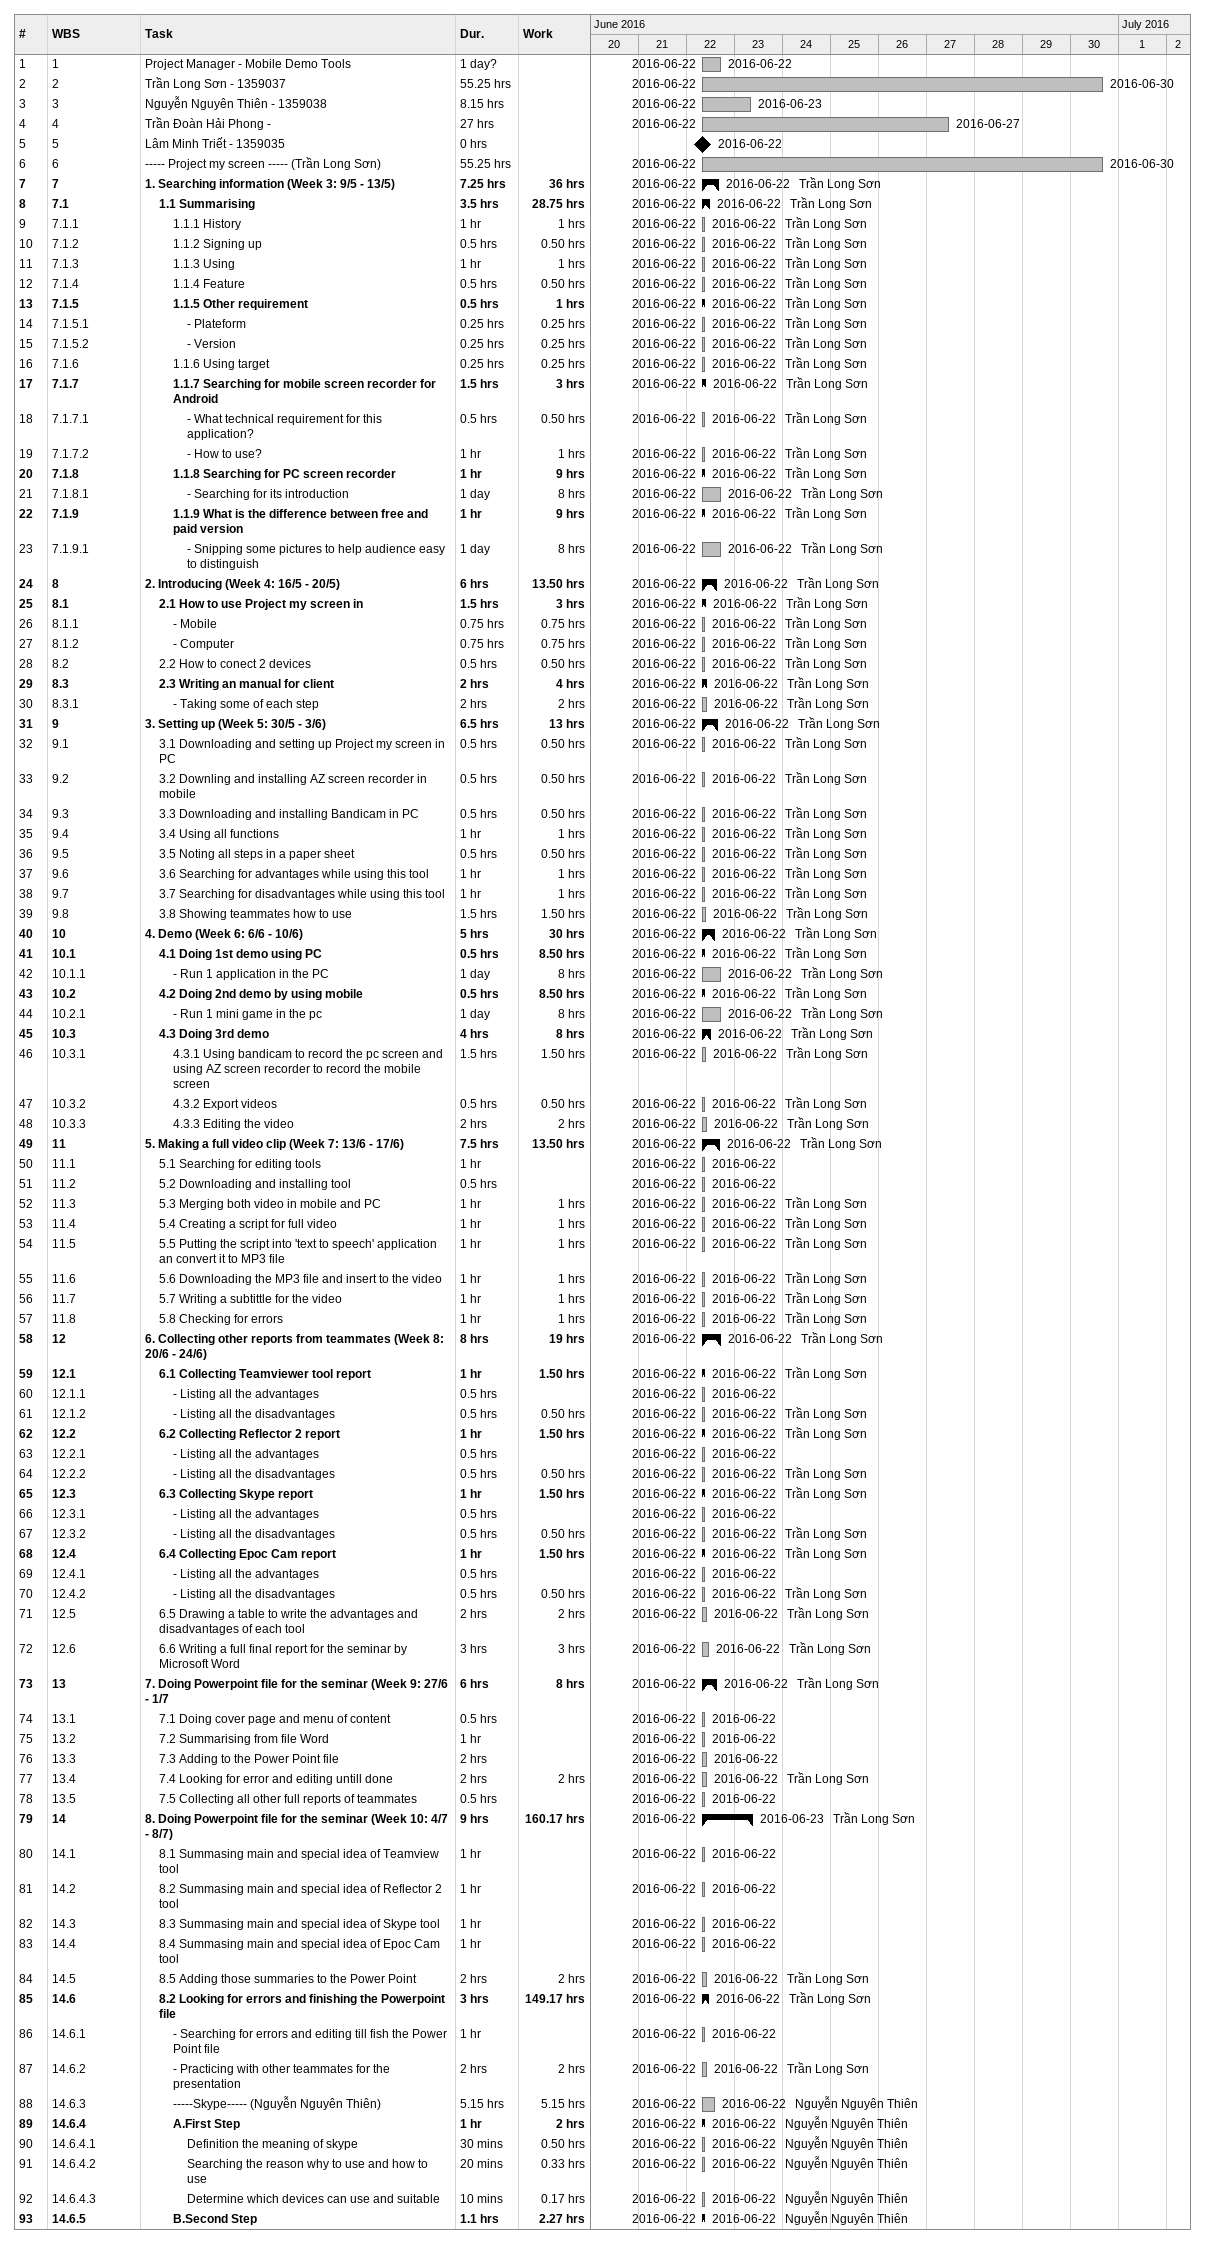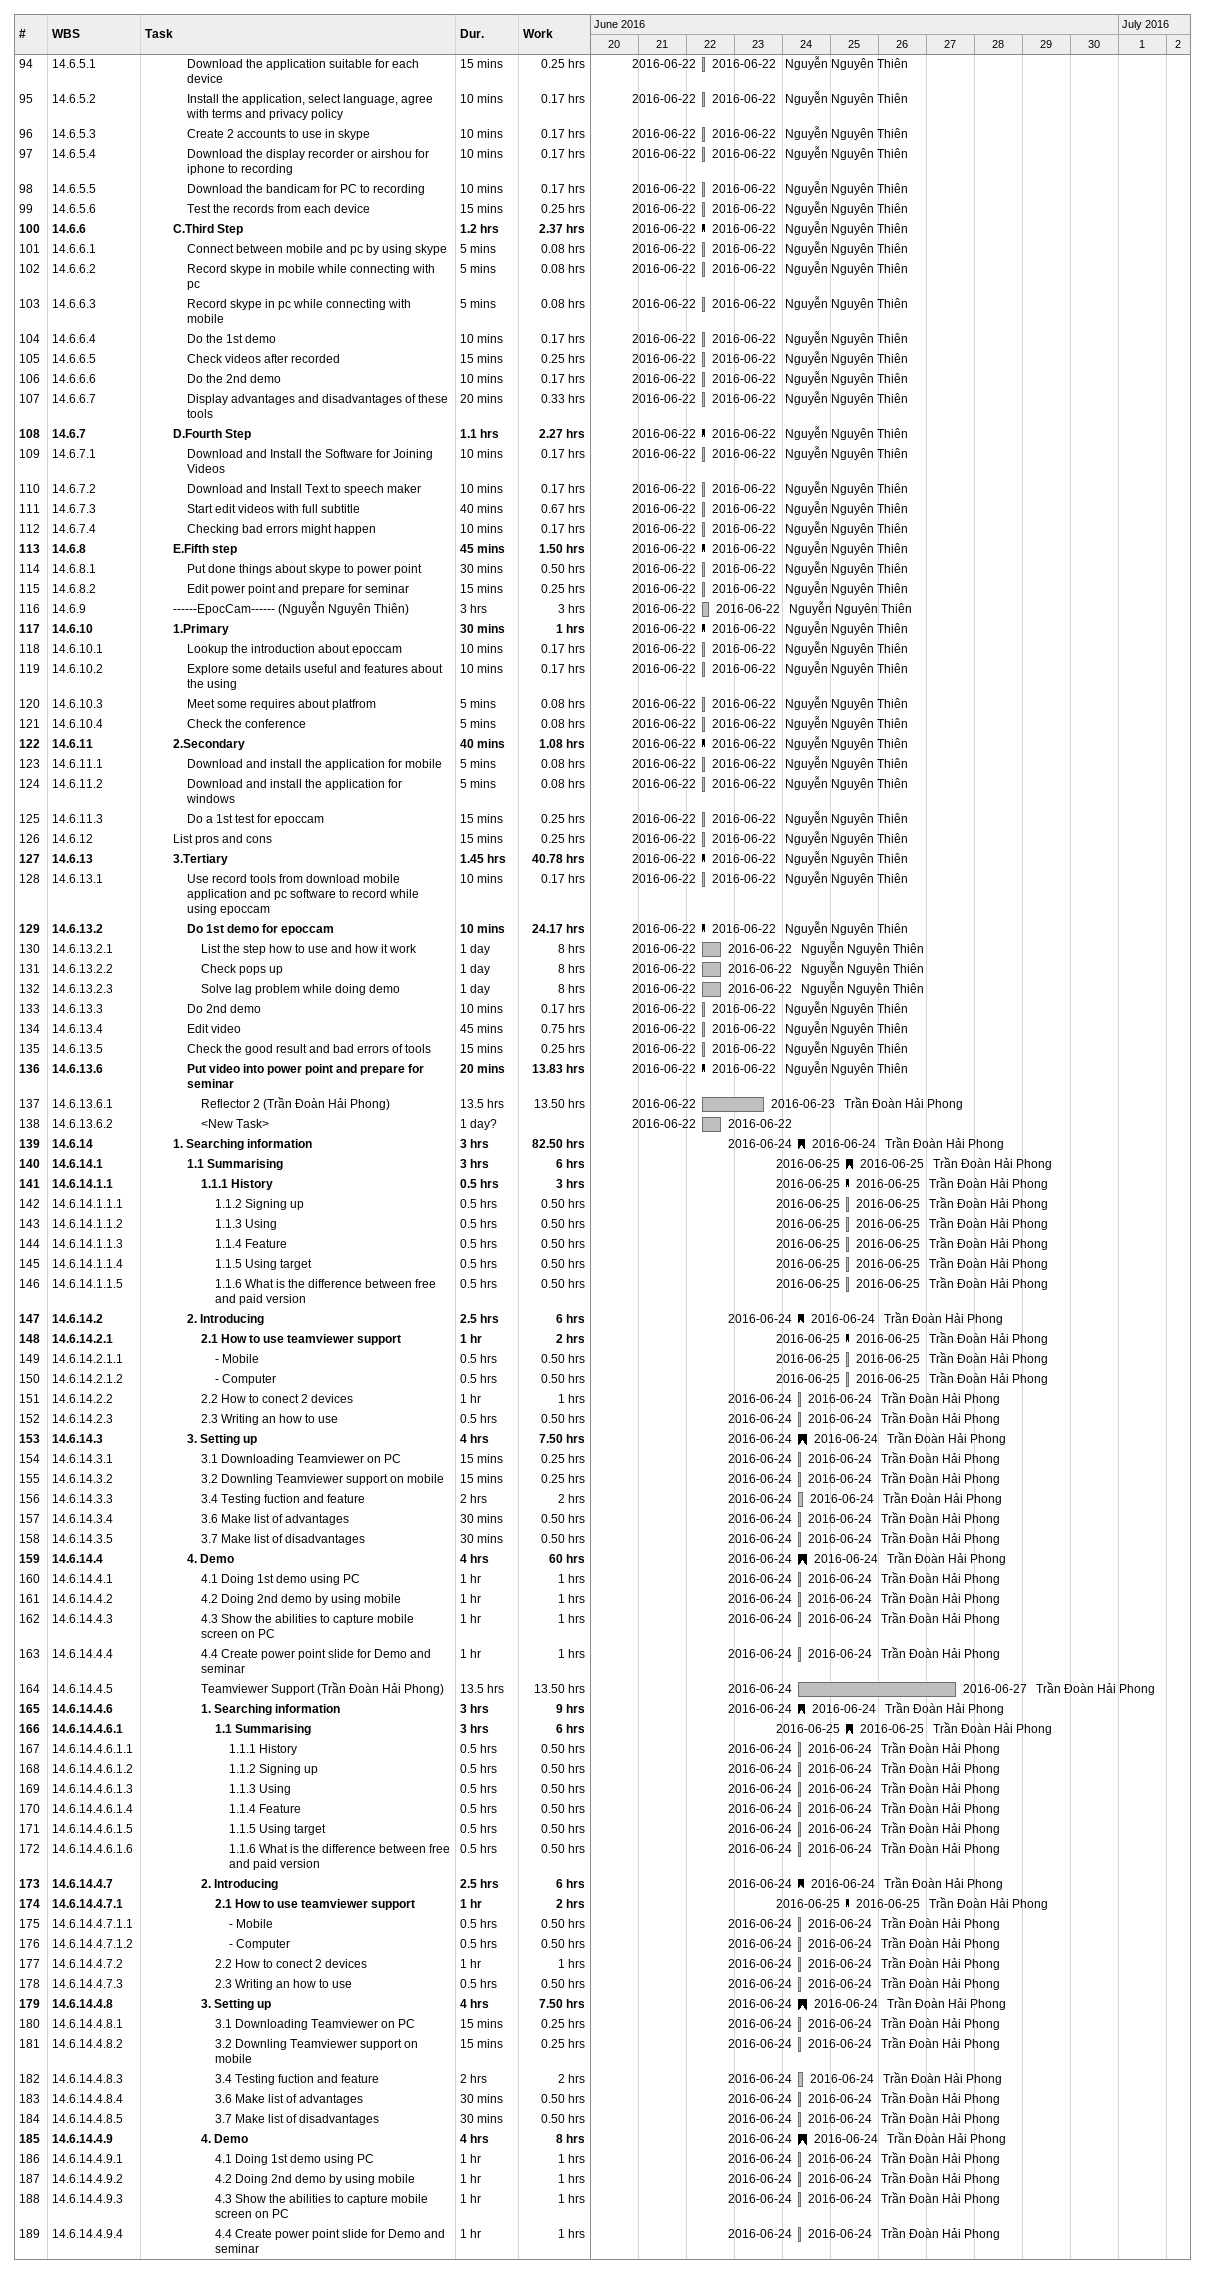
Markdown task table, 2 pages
| ID | WBS | Task | Duration | Start | Finish | Resources | Work (h) |
|---|---|---|---|---|---|---|---|
| 1 | 1 | Project Manager - Mobile Demo Tools | 1d? | 2016-06-22 | 2016-06-22 |  |  |
| 2 | 2 | Trần Long Sơn - 1359037 | 55.25h | 2016-06-22 | 2016-06-30 |  |  |
| 3 | 3 | Nguyễn Nguyên Thiên - 1359038 | 8.15h | 2016-06-22 | 2016-06-23 |  |  |
| 4 | 4 | Trần Đoàn Hải Phong - | 27h | 2016-06-22 | 2016-06-27 |  |  |
| 5 | 5 | Lâm Minh Triết - 1359035 | 0h | 2016-06-22 | 2016-06-22 |  |  |
| 6 | 6 | ----- Project my screen ----- (Trần Long Sơn) | 55.25h | 2016-06-22 | 2016-06-30 |  |  |
| 7 | 7 | **1. Searching information (Week 3: 9/5 - 13/5)** | 7.25h | 2016-06-22 | 2016-06-22 | Trần Long Sơn | 36 |
| 8 | 7.1 | **1.1 Summarising** | 3.5h | 2016-06-22 | 2016-06-22 | Trần Long Sơn | 28.75 |
| 9 | 7.1.1 | 1.1.1 History | 1h | 2016-06-22 | 2016-06-22 | Trần Long Sơn | 1 |
| 10 | 7.1.2 | 1.1.2 Signing up | 0.5h | 2016-06-22 | 2016-06-22 | Trần Long Sơn | 0.50 |
| 11 | 7.1.3 | 1.1.3 Using | 1h | 2016-06-22 | 2016-06-22 | Trần Long Sơn | 1 |
| 12 | 7.1.4 | 1.1.4 Feature | 0.5h | 2016-06-22 | 2016-06-22 | Trần Long Sơn | 0.50 |
| 13 | 7.1.5 | **1.1.5 Other requirement** | 0.5h | 2016-06-22 | 2016-06-22 | Trần Long Sơn | 1 |
| 14 | 7.1.5.1 | - Plateform | 0.25h | 2016-06-22 | 2016-06-22 | Trần Long Sơn | 0.25 |
| 15 | 7.1.5.2 | - Version | 0.25h | 2016-06-22 | 2016-06-22 | Trần Long Sơn | 0.25 |
| 16 | 7.1.6 | 1.1.6 Using target | 0.25h | 2016-06-22 | 2016-06-22 | Trần Long Sơn | 0.25 |
| 17 | 7.1.7 | **1.1.7 Searching for mobile screen recorder for Android** | 1.5h | 2016-06-22 | 2016-06-22 | Trần Long Sơn | 3 |
| 18 | 7.1.7.1 | - What technical requirement for this application? | 0.5h | 2016-06-22 | 2016-06-22 | Trần Long Sơn | 0.50 |
| 19 | 7.1.7.2 | - How to use? | 1h | 2016-06-22 | 2016-06-22 | Trần Long Sơn | 1 |
| 20 | 7.1.8 | **1.1.8 Searching for PC screen recorder** | 1h | 2016-06-22 | 2016-06-22 | Trần Long Sơn | 9 |
| 21 | 7.1.8.1 | - Searching for its introduction | 1d | 2016-06-22 | 2016-06-22 | Trần Long Sơn | 8 |
| 22 | 7.1.9 | **1.1.9 What is the difference between free and paid version** | 1h | 2016-06-22 | 2016-06-22 | Trần Long Sơn | 9 |
| 23 | 7.1.9.1 | - Snipping some pictures to help audience easy to distinguish | 1d | 2016-06-22 | 2016-06-22 | Trần Long Sơn | 8 |
| 24 | 8 | **2. Introducing (Week 4: 16/5 - 20/5)** | 6h | 2016-06-22 | 2016-06-22 | Trần Long Sơn | 13.50 |
| 25 | 8.1 | **2.1 How to use Project my screen in** | 1.5h | 2016-06-22 | 2016-06-22 | Trần Long Sơn | 3 |
| 26 | 8.1.1 | - Mobile | 0.75h | 2016-06-22 | 2016-06-22 | Trần Long Sơn | 0.75 |
| 27 | 8.1.2 | - Computer | 0.75h | 2016-06-22 | 2016-06-22 | Trần Long Sơn | 0.75 |
| 28 | 8.2 | 2.2 How to conect 2 devices | 0.5h | 2016-06-22 | 2016-06-22 | Trần Long Sơn | 0.50 |
| 29 | 8.3 | **2.3 Writing an manual for client** | 2h | 2016-06-22 | 2016-06-22 | Trần Long Sơn | 4 |
| 30 | 8.3.1 | - Taking some of each step | 2h | 2016-06-22 | 2016-06-22 | Trần Long Sơn | 2 |
| 31 | 9 | **3. Setting up (Week 5: 30/5 - 3/6)** | 6.5h | 2016-06-22 | 2016-06-22 | Trần Long Sơn | 13 |
| 32 | 9.1 | 3.1 Downloading and setting up Project my screen in PC | 0.5h | 2016-06-22 | 2016-06-22 | Trần Long Sơn | 0.50 |
| 33 | 9.2 | 3.2 Downling and installing AZ screen recorder in mobile | 0.5h | 2016-06-22 | 2016-06-22 | Trần Long Sơn | 0.50 |
| 34 | 9.3 | 3.3 Downloading and installing Bandicam in PC | 0.5h | 2016-06-22 | 2016-06-22 | Trần Long Sơn | 0.50 |
| 35 | 9.4 | 3.4 Using all functions | 1h | 2016-06-22 | 2016-06-22 | Trần Long Sơn | 1 |
| 36 | 9.5 | 3.5 Noting all steps in a paper sheet | 0.5h | 2016-06-22 | 2016-06-22 | Trần Long Sơn | 0.50 |
| 37 | 9.6 | 3.6 Searching for advantages while using this tool | 1h | 2016-06-22 | 2016-06-22 | Trần Long Sơn | 1 |
| 38 | 9.7 | 3.7 Searching for disadvantages while using this tool | 1h | 2016-06-22 | 2016-06-22 | Trần Long Sơn | 1 |
| 39 | 9.8 | 3.8 Showing teammates how to use | 1.5h | 2016-06-22 | 2016-06-22 | Trần Long Sơn | 1.50 |
| 40 | 10 | **4. Demo (Week 6: 6/6 - 10/6)** | 5h | 2016-06-22 | 2016-06-22 | Trần Long Sơn | 30 |
| 41 | 10.1 | **4.1 Doing 1st demo using PC** | 0.5h | 2016-06-22 | 2016-06-22 | Trần Long Sơn | 8.50 |
| 42 | 10.1.1 | - Run 1 application in the PC | 1d | 2016-06-22 | 2016-06-22 | Trần Long Sơn | 8 |
| 43 | 10.2 | **4.2 Doing 2nd demo by using mobile** | 0.5h | 2016-06-22 | 2016-06-22 | Trần Long Sơn | 8.50 |
| 44 | 10.2.1 | - Run 1 mini game in the pc | 1d | 2016-06-22 | 2016-06-22 | Trần Long Sơn | 8 |
| 45 | 10.3 | **4.3 Doing 3rd demo** | 4h | 2016-06-22 | 2016-06-22 | Trần Long Sơn | 8 |
| 46 | 10.3.1 | 4.3.1 Using bandicam to record the pc screen and using AZ screen recorder to record the mobile screen | 1.5h | 2016-06-22 | 2016-06-22 | Trần Long Sơn | 1.50 |
| 47 | 10.3.2 | 4.3.2 Export videos | 0.5h | 2016-06-22 | 2016-06-22 | Trần Long Sơn | 0.50 |
| 48 | 10.3.3 | 4.3.3 Editing the video | 2h | 2016-06-22 | 2016-06-22 | Trần Long Sơn | 2 |
| 49 | 11 | **5. Making a full video clip (Week 7: 13/6 - 17/6)** | 7.5h | 2016-06-22 | 2016-06-22 | Trần Long Sơn | 13.50 |
| 50 | 11.1 | 5.1 Searching for editing tools | 1h | 2016-06-22 | 2016-06-22 |  |  |
| 51 | 11.2 | 5.2 Downloading and installing tool | 0.5h | 2016-06-22 | 2016-06-22 |  |  |
| 52 | 11.3 | 5.3 Merging both video in mobile and PC | 1h | 2016-06-22 | 2016-06-22 | Trần Long Sơn | 1 |
| 53 | 11.4 | 5.4 Creating a script for full video | 1h | 2016-06-22 | 2016-06-22 | Trần Long Sơn | 1 |
| 54 | 11.5 | 5.5 Putting the script into 'text to speech' application an convert it to MP3 file | 1h | 2016-06-22 | 2016-06-22 | Trần Long Sơn | 1 |
| 55 | 11.6 | 5.6 Downloading the MP3 file and insert to the video | 1h | 2016-06-22 | 2016-06-22 | Trần Long Sơn | 1 |
| 56 | 11.7 | 5.7 Writing a subtittle for the video | 1h | 2016-06-22 | 2016-06-22 | Trần Long Sơn | 1 |
| 57 | 11.8 | 5.8 Checking for errors | 1h | 2016-06-22 | 2016-06-22 | Trần Long Sơn | 1 |
| 58 | 12 | **6. Collecting other reports from teammates (Week 8: 20/6 - 24/6)** | 8h | 2016-06-22 | 2016-06-22 | Trần Long Sơn | 19 |
| 59 | 12.1 | **6.1 Collecting Teamviewer tool report** | 1h | 2016-06-22 | 2016-06-22 | Trần Long Sơn | 1.50 |
| 60 | 12.1.1 | - Listing all the advantages | 0.5h | 2016-06-22 | 2016-06-22 |  |  |
| 61 | 12.1.2 | - Listing all the disadvantages | 0.5h | 2016-06-22 | 2016-06-22 | Trần Long Sơn | 0.50 |
| 62 | 12.2 | **6.2 Collecting Reflector 2 report** | 1h | 2016-06-22 | 2016-06-22 | Trần Long Sơn | 1.50 |
| 63 | 12.2.1 | - Listing all the advantages | 0.5h | 2016-06-22 | 2016-06-22 |  |  |
| 64 | 12.2.2 | - Listing all the disadvantages | 0.5h | 2016-06-22 | 2016-06-22 | Trần Long Sơn | 0.50 |
| 65 | 12.3 | **6.3 Collecting Skype report** | 1h | 2016-06-22 | 2016-06-22 | Trần Long Sơn | 1.50 |
| 66 | 12.3.1 | - Listing all the advantages | 0.5h | 2016-06-22 | 2016-06-22 |  |  |
| 67 | 12.3.2 | - Listing all the disadvantages | 0.5h | 2016-06-22 | 2016-06-22 | Trần Long Sơn | 0.50 |
| 68 | 12.4 | **6.4 Collecting Epoc Cam report** | 1h | 2016-06-22 | 2016-06-22 | Trần Long Sơn | 1.50 |
| 69 | 12.4.1 | - Listing all the advantages | 0.5h | 2016-06-22 | 2016-06-22 |  |  |
| 70 | 12.4.2 | - Listing all the disadvantages | 0.5h | 2016-06-22 | 2016-06-22 | Trần Long Sơn | 0.50 |
| 71 | 12.5 | 6.5 Drawing a table to write the advantages and disadvantages of each tool | 2h | 2016-06-22 | 2016-06-22 | Trần Long Sơn | 2 |
| 72 | 12.6 | 6.6 Writing a full final report for the seminar by Microsoft Word | 3h | 2016-06-22 | 2016-06-22 | Trần Long Sơn | 3 |
| 73 | 13 | **7. Doing Powerpoint file for the seminar (Week 9: 27/6 - 1/7** | 6h | 2016-06-22 | 2016-06-22 | Trần Long Sơn | 8 |
| 74 | 13.1 | 7.1 Doing cover page and menu of content | 0.5h | 2016-06-22 | 2016-06-22 |  |  |
| 75 | 13.2 | 7.2 Summarising from file Word | 1h | 2016-06-22 | 2016-06-22 |  |  |
| 76 | 13.3 | 7.3 Adding to the Power Point file | 2h | 2016-06-22 | 2016-06-22 |  |  |
| 77 | 13.4 | 7.4 Looking for error and editing untill done | 2h | 2016-06-22 | 2016-06-22 | Trần Long Sơn | 2 |
| 78 | 13.5 | 7.5 Collecting all other full reports of teammates | 0.5h | 2016-06-22 | 2016-06-22 |  |  |
| 79 | 14 | **8. Doing Powerpoint file for the seminar (Week 10: 4/7 - 8/7)** | 9h | 2016-06-22 | 2016-06-23 | Trần Long Sơn | 160.17 |
| 80 | 14.1 | 8.1 Summasing main and special idea of Teamview tool | 1h | 2016-06-22 | 2016-06-22 |  |  |
| 81 | 14.2 | 8.2 Summasing main and special idea of Reflector 2 tool | 1h | 2016-06-22 | 2016-06-22 |  |  |
| 82 | 14.3 | 8.3 Summasing main and special idea of Skype tool | 1h | 2016-06-22 | 2016-06-22 |  |  |
| 83 | 14.4 | 8.4 Summasing main and special idea of Epoc Cam tool | 1h | 2016-06-22 | 2016-06-22 |  |  |
| 84 | 14.5 | 8.5 Adding those summaries to the Power Point | 2h | 2016-06-22 | 2016-06-22 | Trần Long Sơn | 2 |
| 85 | 14.6 | **8.2 Looking for errors and finishing the Powerpoint file** | 3h | 2016-06-22 | 2016-06-22 | Trần Long Sơn | 149.17 |
| 86 | 14.6.1 | - Searching for errors and editing till fish the Power Point file | 1h | 2016-06-22 | 2016-06-22 |  |  |
| 87 | 14.6.2 | - Practicing with other teammates for the presentation | 2h | 2016-06-22 | 2016-06-22 | Trần Long Sơn | 2 |
| 88 | 14.6.3 | -----Skype----- (Nguyễn Nguyên Thiên) | 5.15h | 2016-06-22 | 2016-06-22 | Nguyễn Nguyên Thiên | 5.15 |
| 89 | 14.6.4 | **A.First Step** | 1h | 2016-06-22 | 2016-06-22 | Nguyễn Nguyên Thiên | 2 |
| 90 | 14.6.4.1 | Definition the meaning of skype | 30min | 2016-06-22 | 2016-06-22 | Nguyễn Nguyên Thiên | 0.50 |
| 91 | 14.6.4.2 | Searching the reason why to use and how to use | 20min | 2016-06-22 | 2016-06-22 | Nguyễn Nguyên Thiên | 0.33 |
| 92 | 14.6.4.3 | Determine which devices can use and suitable | 10min | 2016-06-22 | 2016-06-22 | Nguyễn Nguyên Thiên | 0.17 |
| 93 | 14.6.5 | **B.Second Step** | 1.1h | 2016-06-22 | 2016-06-22 | Nguyễn Nguyên Thiên | 2.27 |
| 94 | 14.6.5.1 | Download the application suitable for each device | 15min | 2016-06-22 | 2016-06-22 | Nguyễn Nguyên Thiên | 0.25 |
| 95 | 14.6.5.2 | Install the application, select language, agree with terms and privacy policy | 10min | 2016-06-22 | 2016-06-22 | Nguyễn Nguyên Thiên | 0.17 |
| 96 | 14.6.5.3 | Create 2 accounts to use in skype | 10min | 2016-06-22 | 2016-06-22 | Nguyễn Nguyên Thiên | 0.17 |
| 97 | 14.6.5.4 | Download the display recorder or airshou for iphone to recording | 10min | 2016-06-22 | 2016-06-22 | Nguyễn Nguyên Thiên | 0.17 |
| 98 | 14.6.5.5 | Download the bandicam for PC to recording | 10min | 2016-06-22 | 2016-06-22 | Nguyễn Nguyên Thiên | 0.17 |
| 99 | 14.6.5.6 | Test the records from each device | 15min | 2016-06-22 | 2016-06-22 | Nguyễn Nguyên Thiên | 0.25 |
| 100 | 14.6.6 | **C.Third Step** | 1.2h | 2016-06-22 | 2016-06-22 | Nguyễn Nguyên Thiên | 2.37 |
| 101 | 14.6.6.1 | Connect between mobile and pc by using skype | 5min | 2016-06-22 | 2016-06-22 | Nguyễn Nguyên Thiên | 0.08 |
| 102 | 14.6.6.2 | Record skype in mobile while connecting with pc | 5min | 2016-06-22 | 2016-06-22 | Nguyễn Nguyên Thiên | 0.08 |
| 103 | 14.6.6.3 | Record skype in pc while connecting with mobile | 5min | 2016-06-22 | 2016-06-22 | Nguyễn Nguyên Thiên | 0.08 |
| 104 | 14.6.6.4 | Do the 1st demo | 10min | 2016-06-22 | 2016-06-22 | Nguyễn Nguyên Thiên | 0.17 |
| 105 | 14.6.6.5 | Check videos after recorded | 15min | 2016-06-22 | 2016-06-22 | Nguyễn Nguyên Thiên | 0.25 |
| 106 | 14.6.6.6 | Do the 2nd demo | 10min | 2016-06-22 | 2016-06-22 | Nguyễn Nguyên Thiên | 0.17 |
| 107 | 14.6.6.7 | Display advantages and disadvantages of these tools | 20min | 2016-06-22 | 2016-06-22 | Nguyễn Nguyên Thiên | 0.33 |
| 108 | 14.6.7 | **D.Fourth Step** | 1.1h | 2016-06-22 | 2016-06-22 | Nguyễn Nguyên Thiên | 2.27 |
| 109 | 14.6.7.1 | Download and Install the Software for Joining Videos | 10min | 2016-06-22 | 2016-06-22 | Nguyễn Nguyên Thiên | 0.17 |
| 110 | 14.6.7.2 | Download and Install Text to speech maker | 10min | 2016-06-22 | 2016-06-22 | Nguyễn Nguyên Thiên | 0.17 |
| 111 | 14.6.7.3 | Start edit videos with full subtitle | 40min | 2016-06-22 | 2016-06-22 | Nguyễn Nguyên Thiên | 0.67 |
| 112 | 14.6.7.4 | Checking bad errors might happen | 10min | 2016-06-22 | 2016-06-22 | Nguyễn Nguyên Thiên | 0.17 |
| 113 | 14.6.8 | **E.Fifth step** | 45min | 2016-06-22 | 2016-06-22 | Nguyễn Nguyên Thiên | 1.50 |
| 114 | 14.6.8.1 | Put done things about skype to power point | 30min | 2016-06-22 | 2016-06-22 | Nguyễn Nguyên Thiên | 0.50 |
| 115 | 14.6.8.2 | Edit power point and prepare for seminar | 15min | 2016-06-22 | 2016-06-22 | Nguyễn Nguyên Thiên | 0.25 |
| 116 | 14.6.9 | ------EpocCam------ (Nguyễn Nguyên Thiên) | 3h | 2016-06-22 | 2016-06-22 | Nguyễn Nguyên Thiên | 3 |
| 117 | 14.6.10 | **1.Primary** | 30min | 2016-06-22 | 2016-06-22 | Nguyễn Nguyên Thiên | 1 |
| 118 | 14.6.10.1 | Lookup the introduction about epoccam | 10min | 2016-06-22 | 2016-06-22 | Nguyễn Nguyên Thiên | 0.17 |
| 119 | 14.6.10.2 | Explore some details useful and features about the using | 10min | 2016-06-22 | 2016-06-22 | Nguyễn Nguyên Thiên | 0.17 |
| 120 | 14.6.10.3 | Meet some requires about platfrom | 5min | 2016-06-22 | 2016-06-22 | Nguyễn Nguyên Thiên | 0.08 |
| 121 | 14.6.10.4 | Check the conference | 5min | 2016-06-22 | 2016-06-22 | Nguyễn Nguyên Thiên | 0.08 |
| 122 | 14.6.11 | **2.Secondary** | 40min | 2016-06-22 | 2016-06-22 | Nguyễn Nguyên Thiên | 1.08 |
| 123 | 14.6.11.1 | Download and install the application for mobile | 5min | 2016-06-22 | 2016-06-22 | Nguyễn Nguyên Thiên | 0.08 |
| 124 | 14.6.11.2 | Download and install the application for windows | 5min | 2016-06-22 | 2016-06-22 | Nguyễn Nguyên Thiên | 0.08 |
| 125 | 14.6.11.3 | Do a 1st test for epoccam | 15min | 2016-06-22 | 2016-06-22 | Nguyễn Nguyên Thiên | 0.25 |
| 126 | 14.6.12 | List pros and cons | 15min | 2016-06-22 | 2016-06-22 | Nguyễn Nguyên Thiên | 0.25 |
| 127 | 14.6.13 | **3.Tertiary** | 1.45h | 2016-06-22 | 2016-06-22 | Nguyễn Nguyên Thiên | 40.78 |
| 128 | 14.6.13.1 | Use record tools from download mobile application and pc software to record while using epoccam | 10min | 2016-06-22 | 2016-06-22 | Nguyễn Nguyên Thiên | 0.17 |
| 129 | 14.6.13.2 | **Do 1st demo for epoccam** | 10min | 2016-06-22 | 2016-06-22 | Nguyễn Nguyên Thiên | 24.17 |
| 130 | 14.6.13.2.1 | List the step how to use and how it work | 1d | 2016-06-22 | 2016-06-22 | Nguyễn Nguyên Thiên | 8 |
| 131 | 14.6.13.2.2 | Check pops up | 1d | 2016-06-22 | 2016-06-22 | Nguyễn Nguyên Thiên | 8 |
| 132 | 14.6.13.2.3 | Solve lag problem while doing demo | 1d | 2016-06-22 | 2016-06-22 | Nguyễn Nguyên Thiên | 8 |
| 133 | 14.6.13.3 | Do 2nd demo | 10min | 2016-06-22 | 2016-06-22 | Nguyễn Nguyên Thiên | 0.17 |
| 134 | 14.6.13.4 | Edit video | 45min | 2016-06-22 | 2016-06-22 | Nguyễn Nguyên Thiên | 0.75 |
| 135 | 14.6.13.5 | Check the good result and bad errors of tools | 15min | 2016-06-22 | 2016-06-22 | Nguyễn Nguyên Thiên | 0.25 |
| 136 | 14.6.13.6 | **Put video into power point and prepare for seminar** | 20min | 2016-06-22 | 2016-06-22 | Nguyễn Nguyên Thiên | 13.83 |
| 137 | 14.6.13.6.1 | Reflector 2 (Trần Đoàn Hải Phong) | 13.5h | 2016-06-22 | 2016-06-23 | Trần Đoàn Hải Phong | 13.50 |
| 138 | 14.6.13.6.2 | <New Task> | 1d? | 2016-06-22 | 2016-06-22 |  |  |
| 139 | 14.6.14 | **1. Searching information** | 3h | 2016-06-24 | 2016-06-24 | Trần Đoàn Hải Phong | 82.50 |
| 140 | 14.6.14.1 | **1.1 Summarising** | 3h | 2016-06-25 | 2016-06-25 | Trần Đoàn Hải Phong | 6 |
| 141 | 14.6.14.1.1 | **1.1.1 History** | 0.5h | 2016-06-25 | 2016-06-25 | Trần Đoàn Hải Phong | 3 |
| 142 | 14.6.14.1.1.1 | 1.1.2 Signing up | 0.5h | 2016-06-25 | 2016-06-25 | Trần Đoàn Hải Phong | 0.50 |
| 143 | 14.6.14.1.1.2 | 1.1.3 Using | 0.5h | 2016-06-25 | 2016-06-25 | Trần Đoàn Hải Phong | 0.50 |
| 144 | 14.6.14.1.1.3 | 1.1.4 Feature | 0.5h | 2016-06-25 | 2016-06-25 | Trần Đoàn Hải Phong | 0.50 |
| 145 | 14.6.14.1.1.4 | 1.1.5 Using target | 0.5h | 2016-06-25 | 2016-06-25 | Trần Đoàn Hải Phong | 0.50 |
| 146 | 14.6.14.1.1.5 | 1.1.6 What is the difference between free and paid version | 0.5h | 2016-06-25 | 2016-06-25 | Trần Đoàn Hải Phong | 0.50 |
| 147 | 14.6.14.2 | **2. Introducing** | 2.5h | 2016-06-24 | 2016-06-24 | Trần Đoàn Hải Phong | 6 |
| 148 | 14.6.14.2.1 | **2.1 How to use teamviewer support** | 1h | 2016-06-25 | 2016-06-25 | Trần Đoàn Hải Phong | 2 |
| 149 | 14.6.14.2.1.1 | - Mobile | 0.5h | 2016-06-25 | 2016-06-25 | Trần Đoàn Hải Phong | 0.50 |
| 150 | 14.6.14.2.1.2 | - Computer | 0.5h | 2016-06-25 | 2016-06-25 | Trần Đoàn Hải Phong | 0.50 |
| 151 | 14.6.14.2.2 | 2.2 How to conect 2 devices | 1h | 2016-06-24 | 2016-06-24 | Trần Đoàn Hải Phong | 1 |
| 152 | 14.6.14.2.3 | 2.3 Writing an how to use | 0.5h | 2016-06-24 | 2016-06-24 | Trần Đoàn Hải Phong | 0.50 |
| 153 | 14.6.14.3 | **3. Setting up** | 4h | 2016-06-24 | 2016-06-24 | Trần Đoàn Hải Phong | 7.50 |
| 154 | 14.6.14.3.1 | 3.1 Downloading Teamviewer on PC | 15min | 2016-06-24 | 2016-06-24 | Trần Đoàn Hải Phong | 0.25 |
| 155 | 14.6.14.3.2 | 3.2 Downling Teamviewer support on mobile | 15min | 2016-06-24 | 2016-06-24 | Trần Đoàn Hải Phong | 0.25 |
| 156 | 14.6.14.3.3 | 3.4 Testing fuction and feature | 2h | 2016-06-24 | 2016-06-24 | Trần Đoàn Hải Phong | 2 |
| 157 | 14.6.14.3.4 | 3.6 Make list of advantages | 30min | 2016-06-24 | 2016-06-24 | Trần Đoàn Hải Phong | 0.50 |
| 158 | 14.6.14.3.5 | 3.7 Make list of disadvantages | 30min | 2016-06-24 | 2016-06-24 | Trần Đoàn Hải Phong | 0.50 |
| 159 | 14.6.14.4 | **4. Demo** | 4h | 2016-06-24 | 2016-06-24 | Trần Đoàn Hải Phong | 60 |
| 160 | 14.6.14.4.1 | 4.1 Doing 1st demo using PC | 1h | 2016-06-24 | 2016-06-24 | Trần Đoàn Hải Phong | 1 |
| 161 | 14.6.14.4.2 | 4.2 Doing 2nd demo by using mobile | 1h | 2016-06-24 | 2016-06-24 | Trần Đoàn Hải Phong | 1 |
| 162 | 14.6.14.4.3 | 4.3 Show the abilities to capture mobile screen on PC | 1h | 2016-06-24 | 2016-06-24 | Trần Đoàn Hải Phong | 1 |
| 163 | 14.6.14.4.4 | 4.4 Create power point slide for Demo and seminar | 1h | 2016-06-24 | 2016-06-24 | Trần Đoàn Hải Phong | 1 |
| 164 | 14.6.14.4.5 | Teamviewer Support (Trần Đoàn Hải Phong) | 13.5h | 2016-06-24 | 2016-06-27 | Trần Đoàn Hải Phong | 13.50 |
| 165 | 14.6.14.4.6 | **1. Searching information** | 3h | 2016-06-24 | 2016-06-24 | Trần Đoàn Hải Phong | 9 |
| 166 | 14.6.14.4.6.1 | **1.1 Summarising** | 3h | 2016-06-25 | 2016-06-25 | Trần Đoàn Hải Phong | 6 |
| 167 | 14.6.14.4.6.1.1 | 1.1.1 History | 0.5h | 2016-06-24 | 2016-06-24 | Trần Đoàn Hải Phong | 0.50 |
| 168 | 14.6.14.4.6.1.2 | 1.1.2 Signing up | 0.5h | 2016-06-24 | 2016-06-24 | Trần Đoàn Hải Phong | 0.50 |
| 169 | 14.6.14.4.6.1.3 | 1.1.3 Using | 0.5h | 2016-06-24 | 2016-06-24 | Trần Đoàn Hải Phong | 0.50 |
| 170 | 14.6.14.4.6.1.4 | 1.1.4 Feature | 0.5h | 2016-06-24 | 2016-06-24 | Trần Đoàn Hải Phong | 0.50 |
| 171 | 14.6.14.4.6.1.5 | 1.1.5 Using target | 0.5h | 2016-06-24 | 2016-06-24 | Trần Đoàn Hải Phong | 0.50 |
| 172 | 14.6.14.4.6.1.6 | 1.1.6 What is the difference between free and paid version | 0.5h | 2016-06-24 | 2016-06-24 | Trần Đoàn Hải Phong | 0.50 |
| 173 | 14.6.14.4.7 | **2. Introducing** | 2.5h | 2016-06-24 | 2016-06-24 | Trần Đoàn Hải Phong | 6 |
| 174 | 14.6.14.4.7.1 | **2.1 How to use teamviewer support** | 1h | 2016-06-25 | 2016-06-25 | Trần Đoàn Hải Phong | 2 |
| 175 | 14.6.14.4.7.1.1 | - Mobile | 0.5h | 2016-06-24 | 2016-06-24 | Trần Đoàn Hải Phong | 0.50 |
| 176 | 14.6.14.4.7.1.2 | - Computer | 0.5h | 2016-06-24 | 2016-06-24 | Trần Đoàn Hải Phong | 0.50 |
| 177 | 14.6.14.4.7.2 | 2.2 How to conect 2 devices | 1h | 2016-06-24 | 2016-06-24 | Trần Đoàn Hải Phong | 1 |
| 178 | 14.6.14.4.7.3 | 2.3 Writing an how to use | 0.5h | 2016-06-24 | 2016-06-24 | Trần Đoàn Hải Phong | 0.50 |
| 179 | 14.6.14.4.8 | **3. Setting up** | 4h | 2016-06-24 | 2016-06-24 | Trần Đoàn Hải Phong | 7.50 |
| 180 | 14.6.14.4.8.1 | 3.1 Downloading Teamviewer on PC | 15min | 2016-06-24 | 2016-06-24 | Trần Đoàn Hải Phong | 0.25 |
| 181 | 14.6.14.4.8.2 | 3.2 Downling Teamviewer support on mobile | 15min | 2016-06-24 | 2016-06-24 | Trần Đoàn Hải Phong | 0.25 |
| 182 | 14.6.14.4.8.3 | 3.4 Testing fuction and feature | 2h | 2016-06-24 | 2016-06-24 | Trần Đoàn Hải Phong | 2 |
| 183 | 14.6.14.4.8.4 | 3.6 Make list of advantages | 30min | 2016-06-24 | 2016-06-24 | Trần Đoàn Hải Phong | 0.50 |
| 184 | 14.6.14.4.8.5 | 3.7 Make list of disadvantages | 30min | 2016-06-24 | 2016-06-24 | Trần Đoàn Hải Phong | 0.50 |
| 185 | 14.6.14.4.9 | **4. Demo** | 4h | 2016-06-24 | 2016-06-24 | Trần Đoàn Hải Phong | 8 |
| 186 | 14.6.14.4.9.1 | 4.1 Doing 1st demo using PC | 1h | 2016-06-24 | 2016-06-24 | Trần Đoàn Hải Phong | 1 |
| 187 | 14.6.14.4.9.2 | 4.2 Doing 2nd demo by using mobile | 1h | 2016-06-24 | 2016-06-24 | Trần Đoàn Hải Phong | 1 |
| 188 | 14.6.14.4.9.3 | 4.3 Show the abilities to capture mobile screen on PC | 1h | 2016-06-24 | 2016-06-24 | Trần Đoàn Hải Phong | 1 |
| 189 | 14.6.14.4.9.4 | 4.4 Create power point slide for Demo and seminar | 1h | 2016-06-24 | 2016-06-24 | Trần Đoàn Hải Phong | 1 |
